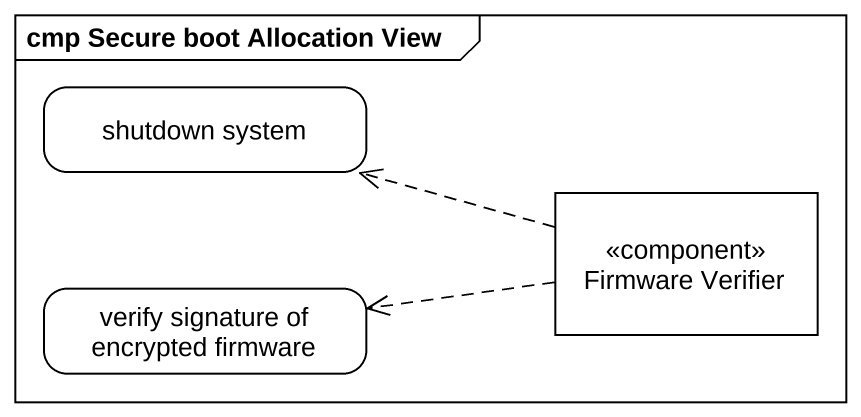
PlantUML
@startuml
mainframe cmp Secure boot Allocation View
hide empty description
state "shutdown system" as shutdown_system
state "Firmware Verifier" as Firmware_Verifier <<component>>
state "verify signature of encrypted firmware" as verify_signature_of
Firmware_Verifier -left[dashed]-> shutdown_system
Firmware_Verifier -left[dashed]-> verify_signature_of
@enduml
